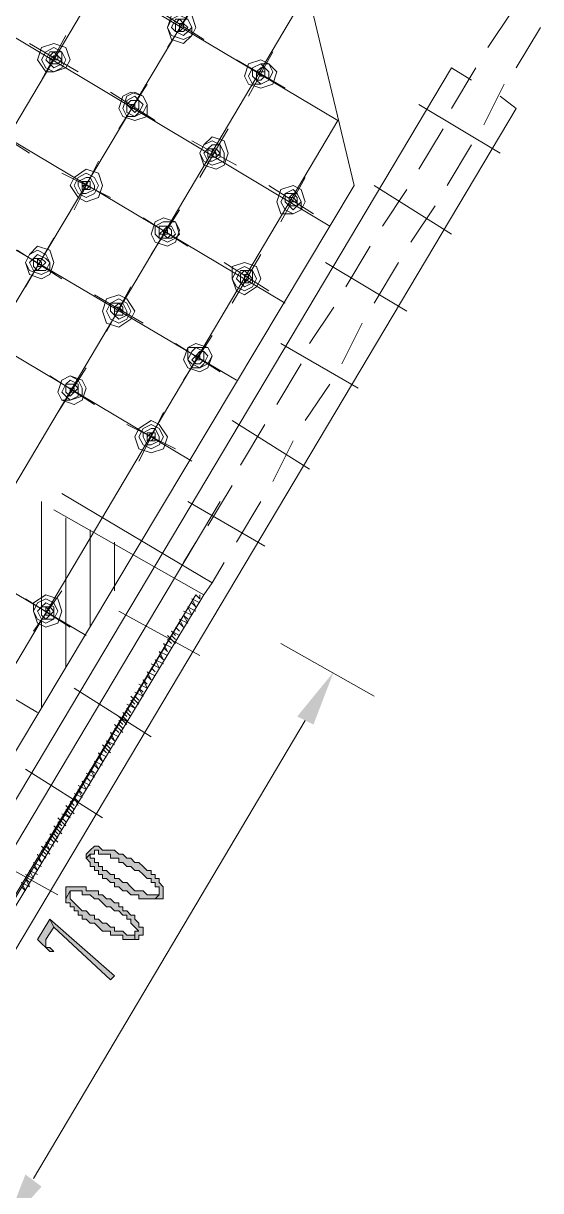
# Model space of a CAD drawing. Header units: millimetres. Extents: x 6 to 291, y 4 to 206.
# Drawn here: x 200.43 to 205.82, y 134.11 to 146.3 of the extents above; entities that cross this region are included whole.
import ezdxf

# ---------------------------------------------------------------- set-up
doc = ezdxf.new("R2010")
doc.units = ezdxf.units.MM
doc.layers.add('C00-00-00', color=7, linetype='Continuous')

msp = doc.modelspace()

# ---------------------------------------------------------------- hatches: boundary and pattern name
at = {"layer": 'C00-00-00'}
h = msp.add_hatch(color=256, dxfattribs=at)
h.dxf.hatch_style = 2
h.paths.add_polyline_path([(203.284669, 139.065001), (203.454006, 138.980333), (203.665669, 139.530671)])
h = msp.add_hatch(color=256, dxfattribs=at)
h.dxf.hatch_style = 2
h.paths.add_polyline_path([(201.12566, 137.668002), (201.083326, 137.625669), (201.083326, 137.583335), (201.12566, 137.625669), (201.167993, 137.625669), (201.167993, 137.668002), (201.210326, 137.668002), (201.210326, 137.625669), (201.294993, 137.625669), (201.337326, 137.625669), (201.337326, 137.583335), (201.37966, 137.583335), (201.421993, 137.583335), (201.421993, 137.541002), (201.464326, 137.541002), (201.50666, 137.498669), (201.548993, 137.498669), (201.591326, 137.456335), (201.63366, 137.456335), (201.675993, 137.414002), (201.718326, 137.371669), (201.76066, 137.371669), (201.76066, 137.329335), (201.802993, 137.329335), (201.802993, 137.287002), (201.845326, 137.287002), (201.845326, 137.244669), (201.845326, 137.202335), (201.802993, 137.160002), (201.845326, 137.160002), (201.88766, 137.160002), (201.88766, 137.202335), (201.88766, 137.244669), (201.88766, 137.287002), (201.845326, 137.329335), (201.845326, 137.371669), (201.802993, 137.371669), (201.802993, 137.414002), (201.76066, 137.414002), (201.76066, 137.456335), (201.718326, 137.456335), (201.675993, 137.498669), (201.63366, 137.541002), (201.591326, 137.541002), (201.548993, 137.583335), (201.50666, 137.583335), (201.464326, 137.625669), (201.421993, 137.625669), (201.37966, 137.668002), (201.337326, 137.668002), (201.25266, 137.668002), (201.210326, 137.710335), (201.167993, 137.710335)])
h = msp.add_hatch(color=256, dxfattribs=at)
h.dxf.hatch_style = 2
h.paths.add_polyline_path([(201.083333, 137.583333), (201.125667, 137.541), (201.125667, 137.498666), (201.168, 137.498666), (201.168, 137.456333), (201.210333, 137.456333), (201.210333, 137.414), (201.252667, 137.414), (201.252667, 137.371666), (201.295, 137.371666), (201.337333, 137.329333), (201.379667, 137.329333), (201.379667, 137.287), (201.422, 137.287), (201.464333, 137.244666), (201.506667, 137.244666), (201.549, 137.202333), (201.591333, 137.202333), (201.633667, 137.202333), (201.633667, 137.16), (201.676, 137.16), (201.718333, 137.16), (201.803, 137.16), (201.845333, 137.202333), (201.760667, 137.202333), (201.718333, 137.202333), (201.676, 137.244666), (201.633667, 137.244666), (201.591333, 137.244666), (201.549, 137.287), (201.506667, 137.329333), (201.464333, 137.329333), (201.422, 137.371666), (201.379667, 137.371666), (201.379667, 137.414), (201.337333, 137.414), (201.295, 137.456333), (201.252667, 137.456333), (201.252667, 137.498666), (201.210333, 137.498666), (201.210333, 137.541), (201.168, 137.541), (201.168, 137.583333), (201.125667, 137.583333), (201.125667, 137.625666)])
h = msp.add_hatch(color=256, dxfattribs=at)
h.dxf.hatch_style = 2
h.paths.add_polyline_path([(200.87167, 137.244667), (200.87167, 137.16), (200.914003, 137.244667), (200.956337, 137.244667), (200.99867, 137.244667), (201.041003, 137.244667), (201.041003, 137.202333), (201.083337, 137.202333), (201.12567, 137.202333), (201.168003, 137.16), (201.210337, 137.16), (201.25267, 137.117667), (201.295003, 137.075333), (201.337337, 137.075333), (201.37967, 137.033), (201.422003, 137.033), (201.464337, 136.990667), (201.50667, 136.990667), (201.50667, 136.948333), (201.549003, 136.948333), (201.549003, 136.906), (201.591337, 136.863667), (201.63367, 136.821333), (201.591337, 136.821333), (201.591337, 136.736667), (201.63367, 136.736667), (201.63367, 136.779), (201.676003, 136.779), (201.676003, 136.821333), (201.676003, 136.863667), (201.63367, 136.863667), (201.63367, 136.906), (201.591337, 136.948333), (201.591337, 136.990667), (201.549003, 136.990667), (201.50667, 137.033), (201.464337, 137.033), (201.464337, 137.075333), (201.422003, 137.075333), (201.422003, 137.117667), (201.37967, 137.117667), (201.337337, 137.16), (201.295003, 137.16), (201.25267, 137.202333), (201.210337, 137.202333), (201.210337, 137.244667), (201.168003, 137.244667), (201.12567, 137.244667), (201.083337, 137.244667), (201.083337, 137.287), (200.99867, 137.287), (200.914003, 137.287), (200.87167, 137.287)])
h = msp.add_hatch(color=256, dxfattribs=at)
h.dxf.hatch_style = 2
h.paths.add_polyline_path([(200.87167, 137.160006), (200.87167, 137.117673), (200.914003, 137.117673), (200.914003, 137.07534), (200.956337, 137.07534), (200.956337, 137.033006), (200.99867, 137.033006), (200.99867, 136.990673), (201.041003, 136.990673), (201.041003, 136.94834), (201.083337, 136.94834), (201.12567, 136.906006), (201.168003, 136.906006), (201.210337, 136.863673), (201.25267, 136.82134), (201.295003, 136.82134), (201.337337, 136.82134), (201.337337, 136.779006), (201.37967, 136.779006), (201.422003, 136.779006), (201.464337, 136.779006), (201.464337, 136.736673), (201.591337, 136.736673), (201.591337, 136.82134), (201.591337, 136.779006), (201.50667, 136.779006), (201.464337, 136.82134), (201.422003, 136.82134), (201.37967, 136.82134), (201.37967, 136.863673), (201.337337, 136.863673), (201.295003, 136.906006), (201.25267, 136.906006), (201.210337, 136.94834), (201.168003, 136.94834), (201.168003, 136.990673), (201.12567, 136.990673), (201.083337, 137.033006), (201.041003, 137.033006), (200.99867, 137.07534), (200.956337, 137.117673), (200.914003, 137.160006), (200.914003, 137.244673)])
h = msp.add_hatch(color=256, dxfattribs=at)
h.dxf.hatch_style = 2
h.paths.add_polyline_path([(200.702333, 136.948335), (200.575333, 136.736668), (200.702333, 136.609668), (200.744666, 136.609668), (200.702333, 136.652001), (200.659999, 136.652001), (200.659999, 136.694335), (200.659999, 136.736668), (200.744666, 136.863668)])
h = msp.add_hatch(color=256, dxfattribs=at)
h.dxf.hatch_style = 2
h.paths.add_polyline_path([(200.702333, 136.948335), (200.744659, 136.863666), (201.337339, 136.313336), (201.379665, 136.355671)])
h = msp.add_hatch(color=256, dxfattribs=at)
h.dxf.hatch_style = 2
h.paths.add_polyline_path([(200.448327, 134.281338), (200.617664, 134.154336), (200.236663, 133.731001)])

# ---------------------------------------------------------------- linework, layer by layer
at = {"layer": 'C00-00-00', "lineweight": 15}
for points in [[(203.707996, 145.288003), (197.104006, 149.225004)], [(203.623327, 144.187335), (196.214994, 148.632336)], [(201.972329, 147.997337), (195.495335, 137.075338)], [(203.157674, 143.383004), (195.706998, 147.828004)], [(202.818999, 147.531668), (196.299662, 136.609669)], [(202.649662, 142.578668), (195.199003, 146.981334)], [(203.369337, 146.600338), (197.400338, 136.525)], [(202.183993, 141.732006), (194.733333, 146.177003)], [(203.707996, 145.288003), (198.712661, 136.863666)], [(201.083333, 139.911672), (193.675, 144.314334)], [(200.575338, 139.107336), (193.167004, 143.510002)]]:
    msp.add_lwpolyline(points, dxfattribs=at)
at = {"layer": 'C00-00-00', "lineweight": 5}
for points in [[(203.877333, 144.61067), (203.242326, 147.27767)], [(202.311004, 146.134669), (201.845335, 146.431001)], [(202.226335, 146.515669), (201.930003, 146.050004)], [(205.52833, 146.431001), (205.27434, 146.050004)], [(205.824662, 146.261667), (205.570672, 145.838336)], [(200.998665, 145.796002), (200.490669, 146.092334)], [(200.87167, 146.177003), (200.617664, 145.711338)], [(203.030663, 146.00767), (202.776673, 145.542004)], [(204.89334, 145.838336), (198.797329, 135.593669)], [(203.157674, 145.626669), (202.649662, 145.923001)], [(205.105003, 145.711338), (204.89334, 145.838336)], [(205.147329, 145.838336), (204.89334, 145.415001)], [(201.802992, 145.288003), (201.337339, 145.584335)], [(201.71834, 145.669003), (201.422008, 145.203334)], [(205.443661, 145.669003), (205.231998, 145.245668)], [(204.554665, 145.457336), (205.401335, 144.949336)], [(205.401335, 145.542004), (205.570672, 145.415001)], [(205.570672, 145.415001), (199.474662, 135.170334)], [(200.490669, 144.949336), (200.025, 145.245668)], [(202.564994, 145.203334), (202.268661, 144.695334)], [(204.808671, 145.203334), (204.554665, 144.780003)], [(202.649662, 144.822337), (202.183993, 145.076335)], [(205.105003, 145.034001), (204.850997, 144.61067)], [(201.210328, 144.864668), (200.956339, 144.356668)], [(201.337339, 144.483671), (200.829328, 144.737669)], [(203.877333, 144.61067), (199.347667, 137.033004)], [(203.454006, 144.314334), (202.988337, 144.61067)], [(203.369337, 144.695334), (203.115331, 144.229669)], [(204.088996, 144.61067), (204.89334, 144.10267)], [(204.427671, 144.568336), (204.173665, 144.187335)], [(202.056998, 144.356668), (201.760666, 143.891003)], [(204.724003, 144.399002), (204.469997, 144.018002)], [(202.141667, 143.975668), (201.675997, 144.272004)], [(200.744659, 144.060336), (200.448327, 143.552337)], [(200.829328, 143.637001), (200.363674, 143.933337)], [(202.903668, 143.891003), (202.607336, 143.383004)], [(204.04667, 143.975668), (203.792664, 143.552337)], [(202.988337, 143.510002), (202.522667, 143.806334)], [(203.581001, 143.806334), (204.427671, 143.298335)], [(204.343002, 143.806334), (204.088996, 143.383004)], [(201.549003, 143.552337), (201.294997, 143.086667)], [(201.675997, 143.171336), (201.168002, 143.467668)], [(203.665669, 143.340669), (203.411663, 142.959669)], [(203.962001, 143.171336), (203.750338, 142.748001)], [(202.395672, 143.044337), (202.09934, 142.578668)], [(202.480341, 142.663336), (202.014672, 142.959669)], [(203.115331, 142.959669), (203.919659, 142.494003)], [(201.083333, 142.705671), (200.787001, 142.240001)], [(203.326995, 142.748001), (203.073005, 142.32467)], [(201.168002, 142.32467), (200.702333, 142.621002)], [(203.623327, 142.536338), (203.369337, 142.155333)], [(201.887661, 142.240001), (201.633671, 141.732006)], [(202.014672, 141.859001), (201.50666, 142.112999)], [(202.607336, 142.155333), (203.411663, 141.647337)], [(202.945994, 142.112999), (202.692004, 141.689672)], [(203.242326, 141.943669), (203.030663, 141.520334)], [(202.607336, 141.478), (202.35333, 141.054665)], [(202.480341, 141.308671), (153.839334, 59.562999)], [(200.617664, 140.165669), (200.617664, 141.308671)], [(200.829328, 141.39334), (202.395672, 140.462001)], [(202.141667, 141.308671), (202.945994, 140.843002)], [(202.903668, 141.308671), (202.649662, 140.885336)], [(200.744659, 141.224002), (202.311004, 140.335006)], [(200.87167, 139.573005), (200.87167, 141.139334)], [(201.12566, 139.996332), (201.12566, 141.012339)], [(201.379665, 140.377333), (201.379665, 140.885336)], [(202.226335, 140.885336), (202.09934, 140.673673)], [(202.522667, 140.673673), (202.395672, 140.462001)], [(202.395672, 140.462001), (202.311004, 140.335006)], [(202.226335, 140.335006), (154.09334, 59.436004)], [(202.226335, 140.335006), (199.220672, 135.339672), (199.262999, 135.297337)], [(199.262999, 135.297337), (202.311004, 140.335006)], [(200.829328, 140.377333), (200.532996, 139.954006)], [(202.268661, 140.292672), (202.226335, 140.335006)], [(202.268661, 140.292672), (202.268661, 140.335006)], [(200.913996, 139.996332), (200.448327, 140.292672)], [(202.226335, 140.165669), (202.141667, 140.208004)], [(202.183993, 140.123335), (202.141667, 140.208004)], [(202.268661, 140.250338), (202.183993, 140.292672)], [(202.226335, 140.208004), (202.183993, 140.292672)], [(202.226335, 140.208004), (202.183993, 140.250338)], [(201.422008, 140.165669), (202.268661, 139.7)], [(202.183993, 140.123335), (202.09934, 140.165669)], [(202.141667, 140.081001), (202.09934, 140.123335)], [(202.141667, 140.038666), (202.09934, 140.123335)], [(200.617664, 139.14967), (200.617664, 140.081001)], [(202.056998, 139.954006), (202.014672, 139.996332)], [(202.056998, 139.954006), (202.014672, 139.996332)], [(202.141667, 140.038666), (202.056998, 140.081001)], [(202.09934, 139.996332), (202.056998, 140.081001)], [(202.09934, 139.996332), (202.056998, 140.038666)], [(202.014672, 139.827003), (201.930003, 139.911672)], [(201.972329, 139.827003), (201.930003, 139.869337)], [(202.056998, 139.911672), (201.972329, 139.954006)], [(202.014672, 139.911672), (201.972329, 139.954006)], [(202.014672, 139.869337), (201.972329, 139.911672)], [(201.930003, 139.7), (201.845335, 139.742334)], [(201.887661, 139.657666), (201.845335, 139.742334)], [(201.972329, 139.784669), (201.887661, 139.827003)], [(201.930003, 139.742334), (201.887661, 139.827003)], [(201.930003, 139.742334), (201.887661, 139.784669)], [(203.115331, 139.827003), (204.088996, 139.276673)], [(201.845335, 139.573005), (201.760666, 139.615339)], [(201.887661, 139.615339), (201.802992, 139.657666)], [(201.845335, 139.573005), (201.802992, 139.657666)], [(201.887661, 139.657666), (201.845335, 139.7)], [(201.802992, 139.488336), (201.71834, 139.530671)], [(201.760666, 139.446002), (201.71834, 139.530671)], [(201.760666, 139.446002), (201.71834, 139.488336)], [(201.802992, 139.530671), (201.760666, 139.573005)], [(201.802992, 139.530671), (201.760666, 139.573005)], [(200.956339, 139.361333), (201.760666, 138.853338)], [(201.71834, 139.361333), (201.633671, 139.403668)], [(201.675997, 139.318999), (201.633671, 139.361333)], [(201.675997, 139.276673), (201.633671, 139.361333)], [(201.71834, 139.403668), (201.675997, 139.446002)], [(201.71834, 139.361333), (201.675997, 139.446002)], [(201.633671, 139.192004), (201.549003, 139.276673)], [(201.591329, 139.192004), (201.549003, 139.234339)], [(201.675997, 139.276673), (201.591329, 139.318999)], [(201.633671, 139.234339), (201.591329, 139.276673)], [(201.591329, 139.14967), (201.50666, 139.192004)], [(201.549003, 139.107336), (201.50666, 139.14967)], [(201.549003, 139.065001), (201.50666, 139.107336), (201.50666, 139.14967)], [(201.591329, 139.14967), (201.549003, 139.192004)], [(200.532996, 134.239004), (203.369337, 139.022667)], [(201.50666, 138.980333), (201.422008, 139.065001)], [(201.464334, 138.980333), (201.422008, 139.022667)], [(201.50666, 139.065001), (201.464334, 139.107336)], [(201.50666, 139.022667), (201.464334, 139.065001)], [(201.422008, 138.853338), (201.337339, 138.895672)], [(201.379665, 138.811004), (201.337339, 138.895672)], [(201.464334, 138.895672), (201.379665, 138.980333)], [(201.422008, 138.895672), (201.379665, 138.937999)], [(201.464334, 138.937999), (201.422008, 138.980333)], [(201.337339, 138.684001), (201.252671, 138.768669)], [(201.379665, 138.768669), (201.294997, 138.811004)], [(201.337339, 138.768669), (201.294997, 138.811004)], [(201.337339, 138.726335), (201.294997, 138.768669)], [(201.379665, 138.811004), (201.337339, 138.853338)], [(201.294997, 138.641666), (201.210328, 138.684001)], [(201.252671, 138.599332), (201.210328, 138.684001)], [(201.252671, 138.599332), (201.210328, 138.641666)], [(201.294997, 138.684001), (201.252671, 138.726335)], [(200.448327, 138.514672), (201.252671, 138.006668)], [(201.168002, 138.472337), (201.12566, 138.514672)], [(201.168002, 138.430003), (201.12566, 138.514672)], [(201.252671, 138.557006), (201.168002, 138.599332)], [(201.210328, 138.514672), (201.168002, 138.599332)], [(201.210328, 138.514672), (201.168002, 138.557006)], [(201.12566, 138.345334), (201.041007, 138.387669)], [(201.083333, 138.303), (201.041007, 138.387669)], [(201.168002, 138.430003), (201.083333, 138.472337)], [(201.12566, 138.387669), (201.083333, 138.430003)], [(201.12566, 138.387669), (201.083333, 138.430003)], [(201.041007, 138.21834), (200.956339, 138.260666)], [(201.083333, 138.303), (200.998665, 138.345334)], [(201.041007, 138.260666), (200.998665, 138.303)], [(201.041007, 138.21834), (200.998665, 138.303)], [(200.956339, 138.133671), (200.913996, 138.176005)], [(200.998665, 138.176005), (200.956339, 138.21834)], [(200.998665, 138.133671), (200.956339, 138.21834)], [(200.913996, 138.006668), (200.829328, 138.049002)], [(200.956339, 138.049002), (200.87167, 138.133671)], [(200.913996, 138.049002), (200.87167, 138.091337)], [(200.913996, 138.006668), (200.87167, 138.049002)], [(200.956339, 138.091337), (200.913996, 138.133671)], [(200.829328, 137.837339), (200.744659, 137.922)], [(200.87167, 137.922), (200.787001, 138.006668)], [(200.829328, 137.922), (200.787001, 137.964334)], [(200.829328, 137.879665), (200.787001, 137.922)], [(200.87167, 137.964334), (200.829328, 138.006668)], [(200.787001, 137.75267), (200.702333, 137.837339)], [(200.744659, 137.75267), (200.702333, 137.795005)], [(200.787001, 137.837339), (200.744659, 137.879665)], [(200.787001, 137.795005), (200.744659, 137.837339)], [(199.940331, 137.668002), (200.787001, 137.202333)], [(200.702333, 137.625668), (200.617664, 137.710336)], [(200.660006, 137.625668), (200.617664, 137.668002)], [(200.744659, 137.710336), (200.660006, 137.75267)], [(200.702333, 137.668002), (200.660006, 137.75267)], [(200.702333, 137.668002), (200.660006, 137.710336)], [(200.617664, 137.498673), (200.532996, 137.540999)], [(200.575338, 137.456338), (200.532996, 137.540999)], [(200.617664, 137.540999), (200.575338, 137.625668)], [(200.617664, 137.540999), (200.575338, 137.583333)], [(200.660006, 137.583333), (200.617664, 137.625668)], [(200.532996, 137.37167), (200.448327, 137.414004)], [(200.575338, 137.414004), (200.490669, 137.456338)], [(200.532996, 137.37167), (200.490669, 137.456338)], [(200.575338, 137.456338), (200.532996, 137.498673)], [(200.490669, 137.287001), (200.406001, 137.329336)], [(200.448327, 137.244667), (200.406001, 137.329336)], [(200.448327, 137.244667), (200.406001, 137.287001)], [(200.490669, 137.329336), (200.448327, 137.37167)], [(200.490669, 137.287001), (200.448327, 137.37167)]]:
    msp.add_lwpolyline(points, dxfattribs=at)
for points in [[(201.930003, 146.261667), (201.972337, 146.134667), (202.099337, 146.092334), (202.184003, 146.177001), (202.226337, 146.261667), (202.184003, 146.388667), (202.057003, 146.431001), (201.972337, 146.388667)], [(201.930003, 146.261667), (201.972337, 146.177001), (202.099337, 146.134667), (202.184003, 146.177001), (202.184003, 146.261667), (202.14167, 146.346334), (202.057003, 146.388667), (201.972337, 146.346334)], [(201.972329, 146.261667), (202.014663, 146.219334), (202.099329, 146.177001), (202.141663, 146.219334), (202.183996, 146.261667), (202.141663, 146.346334), (202.056996, 146.346334), (202.014663, 146.346334)], [(202.014672, 146.261667), (202.014672, 146.219334), (202.057005, 146.219334), (202.099339, 146.219334), (202.141672, 146.261667), (202.099339, 146.304001), (202.057005, 146.346334), (202.014672, 146.304001)], [(202.056998, 146.261667), (202.056998, 146.219334), (202.099331, 146.261667), (202.099331, 146.304001), (202.056998, 146.304001)], [(200.575338, 145.923001), (200.660004, 145.796001), (200.744671, 145.796001), (200.871671, 145.838334), (200.914004, 145.923001), (200.871671, 146.050001), (200.744671, 146.092334), (200.617671, 146.050001)], [(200.617664, 145.923001), (200.659997, 145.838334), (200.744664, 145.796001), (200.829331, 145.838334), (200.871664, 145.923001), (200.829331, 146.007668), (200.744664, 146.050001), (200.659997, 146.007668)], [(200.660006, 145.923001), (200.70234, 145.880668), (200.744673, 145.838334), (200.82934, 145.880668), (200.82934, 145.923001), (200.82934, 146.007668), (200.744673, 146.007668), (200.70234, 146.007668)], [(200.702333, 145.923001), (200.702333, 145.880668), (200.744666, 145.880668), (200.786999, 145.880668), (200.829333, 145.923001), (200.786999, 145.965334), (200.744666, 146.007668), (200.702333, 145.965334)], [(200.702333, 145.923001), (200.744666, 145.923001), (200.786999, 145.923001), (200.786999, 145.965334), (200.744666, 145.965334)], [(202.734331, 145.753668), (202.776664, 145.669001), (202.903664, 145.626668), (203.030664, 145.669001), (203.072997, 145.796001), (202.988331, 145.880668), (202.903664, 145.923001), (202.776664, 145.880668)], [(202.776673, 145.753668), (202.819006, 145.669001), (202.903673, 145.669001), (202.98834, 145.711334), (203.030673, 145.796001), (202.98834, 145.880668), (202.903673, 145.880668), (202.819006, 145.838334)], [(202.818999, 145.753668), (202.861333, 145.711334), (202.903666, 145.669001), (202.988333, 145.711334), (202.988333, 145.796001), (202.945999, 145.838334), (202.903666, 145.880668), (202.818999, 145.838334)], [(202.861326, 145.753668), (202.861326, 145.711334), (202.903659, 145.711334), (202.945992, 145.753668), (202.945992, 145.796001), (202.945992, 145.838334), (202.903659, 145.838334), (202.861326, 145.796001)], [(202.861326, 145.796002), (202.903659, 145.753669), (202.945992, 145.753669), (202.945992, 145.796002), (202.903659, 145.796002)], [(201.422008, 145.415001), (201.464341, 145.330335), (201.591341, 145.288001), (201.718341, 145.330335), (201.718341, 145.457335), (201.676008, 145.542001), (201.549008, 145.584335), (201.464341, 145.542001)], [(201.464334, 145.415001), (201.506667, 145.330335), (201.591334, 145.330335), (201.676001, 145.372668), (201.718334, 145.457335), (201.676001, 145.542001), (201.591334, 145.584335), (201.506667, 145.542001)], [(201.50666, 145.415001), (201.50666, 145.372668), (201.591327, 145.330335), (201.63366, 145.372668), (201.675994, 145.457335), (201.63366, 145.499668), (201.591327, 145.542001), (201.50666, 145.499668)], [(201.50666, 145.457336), (201.548994, 145.415002), (201.591327, 145.372669), (201.63366, 145.415002), (201.63366, 145.457336), (201.63366, 145.499669), (201.591327, 145.499669), (201.548994, 145.499669)], [(201.549003, 145.457336), (201.549003, 145.415002), (201.591336, 145.415002), (201.591336, 145.457336)], [(202.268661, 144.949336), (202.310995, 144.822336), (202.437995, 144.780003), (202.522661, 144.822336), (202.564995, 144.949336), (202.522661, 145.076336), (202.395661, 145.11867), (202.310995, 145.034003)], [(202.268661, 144.949336), (202.310995, 144.86467), (202.395661, 144.822336), (202.522661, 144.86467), (202.522661, 144.949336), (202.480328, 145.034003), (202.395661, 145.076336), (202.310995, 145.034003)], [(202.311004, 144.949336), (202.353337, 144.86467), (202.395671, 144.86467), (202.480337, 144.907003), (202.480337, 144.949336), (202.480337, 145.034003), (202.395671, 145.034003), (202.353337, 144.99167)], [(202.35333, 144.949336), (202.35333, 144.907003), (202.437997, 144.907003), (202.48033, 144.949336), (202.437997, 144.99167), (202.395663, 144.99167), (202.35333, 144.99167)], [(202.395672, 144.949336), (202.395672, 144.907003), (202.438006, 144.907003), (202.438006, 144.949336), (202.395672, 144.99167)], [(200.913996, 144.61067), (200.998663, 144.48367), (201.083329, 144.441337), (201.210329, 144.48367), (201.252663, 144.61067), (201.210329, 144.73767), (201.083329, 144.780003), (200.956329, 144.695337)], [(200.956339, 144.61067), (200.998672, 144.526003), (201.083339, 144.48367), (201.168005, 144.526003), (201.210339, 144.61067), (201.168005, 144.695337), (201.083339, 144.73767), (200.998672, 144.695337)], [(200.998665, 144.61067), (201.040998, 144.526003), (201.083331, 144.526003), (201.167998, 144.568337), (201.167998, 144.61067), (201.125665, 144.695337), (201.083331, 144.695337), (200.998665, 144.653003)], [(201.041007, 144.61067), (201.08334, 144.568337), (201.125674, 144.61067), (201.125674, 144.653003), (201.08334, 144.653003), (201.08334, 144.61067)], [(201.041007, 144.61067), (201.041007, 144.568337), (201.08334, 144.568337), (201.125674, 144.568337), (201.125674, 144.61067), (201.125674, 144.653003), (201.08334, 144.653003), (201.041007, 144.653003)], [(203.073005, 144.441337), (203.115339, 144.314337), (203.242339, 144.314337), (203.327005, 144.35667), (203.369339, 144.441337), (203.327005, 144.568337), (203.242339, 144.61067), (203.115339, 144.568337)], [(203.115331, 144.441337), (203.157665, 144.35667), (203.242331, 144.314337), (203.326998, 144.35667), (203.326998, 144.441337), (203.284665, 144.526004), (203.242331, 144.568337), (203.157665, 144.526004)], [(203.157674, 144.441337), (203.200007, 144.399004), (203.24234, 144.35667), (203.284674, 144.399004), (203.327007, 144.441337), (203.284674, 144.526004), (203.24234, 144.526004), (203.157674, 144.526004)], [(203.2, 144.441337), (203.2, 144.399004), (203.242333, 144.399004), (203.284667, 144.399004), (203.284667, 144.441337), (203.284667, 144.48367), (203.242333, 144.526004), (203.2, 144.48367)], [(203.2, 144.441337), (203.242333, 144.441337), (203.284667, 144.441337), (203.242333, 144.48367), (203.2, 144.48367)], [(201.760666, 144.10267), (201.802999, 144.018004), (201.929999, 143.97567), (202.014666, 144.018004), (202.056999, 144.145004), (202.014666, 144.22967), (201.887666, 144.272004), (201.802999, 144.22967)], [(201.802992, 144.10267), (201.845326, 144.060337), (201.929992, 144.018004), (202.014659, 144.060337), (202.056992, 144.10267), (202.014659, 144.22967), (201.887659, 144.22967), (201.802992, 144.187337)], [(201.845335, 144.10267), (201.845335, 144.060337), (201.930001, 144.060337), (201.972335, 144.060337), (202.014668, 144.10267), (201.972335, 144.187337), (201.930001, 144.187337), (201.845335, 144.187337)], [(201.845335, 144.10267), (201.887668, 144.10267), (201.930001, 144.060337), (201.972335, 144.10267), (201.972335, 144.145004), (201.930001, 144.187337), (201.887668, 144.145004)], [(201.887661, 144.10267), (201.929994, 144.10267), (201.929994, 144.145004), (201.887661, 144.145004)], [(200.448327, 143.806334), (200.49066, 143.679334), (200.61766, 143.637001), (200.702327, 143.679334), (200.74466, 143.806334), (200.702327, 143.933334), (200.575327, 143.975668), (200.49066, 143.891001)], [(200.448327, 143.806334), (200.49066, 143.721668), (200.61766, 143.679334), (200.702327, 143.721668), (200.702327, 143.806334), (200.659994, 143.891001), (200.575327, 143.933334), (200.49066, 143.891001)], [(200.490669, 143.806334), (200.533003, 143.721668), (200.617669, 143.721668), (200.660003, 143.721668), (200.702336, 143.806334), (200.660003, 143.848668), (200.575336, 143.891001), (200.533003, 143.848668)], [(200.532996, 143.806334), (200.532996, 143.764001), (200.575329, 143.721668), (200.617662, 143.764001), (200.659996, 143.806334), (200.617662, 143.848668), (200.575329, 143.848668), (200.532996, 143.848668)], [(200.575338, 143.806334), (200.575338, 143.764001), (200.617671, 143.764001), (200.617671, 143.806334), (200.575338, 143.848668)], [(202.607336, 143.637001), (202.649669, 143.510001), (202.734336, 143.467668), (202.861336, 143.552334), (202.903669, 143.637001), (202.861336, 143.764001), (202.734336, 143.806334), (202.607336, 143.764001)], [(202.607336, 143.637001), (202.649669, 143.552334), (202.734336, 143.510001), (202.819003, 143.552334), (202.861336, 143.637001), (202.819003, 143.721668), (202.734336, 143.764001), (202.649669, 143.721668)], [(202.649662, 143.637001), (202.691996, 143.594668), (202.734329, 143.552334), (202.818996, 143.594668), (202.818996, 143.637001), (202.818996, 143.721668), (202.734329, 143.721668), (202.691996, 143.721668)], [(202.692004, 143.637001), (202.692004, 143.594668), (202.734338, 143.594668), (202.776671, 143.594668), (202.819004, 143.637001), (202.776671, 143.679334), (202.734338, 143.721668), (202.692004, 143.679334)], [(202.734331, 143.637001), (202.734331, 143.594668), (202.776664, 143.637001), (202.776664, 143.679334), (202.734331, 143.679334)], [(201.252671, 143.298335), (201.295004, 143.171335), (201.422004, 143.129001), (201.549004, 143.213668), (201.591337, 143.298335), (201.506671, 143.425335), (201.422004, 143.467668), (201.295004, 143.425335)], [(201.294997, 143.298335), (201.33733, 143.213668), (201.421997, 143.171335), (201.506663, 143.213668), (201.548997, 143.298335), (201.506663, 143.383001), (201.421997, 143.425335), (201.33733, 143.383001)], [(201.337339, 143.298335), (201.379672, 143.256001), (201.422006, 143.213668), (201.506672, 143.256001), (201.506672, 143.298335), (201.464339, 143.383001), (201.422006, 143.383001), (201.337339, 143.383001)], [(201.379665, 143.298335), (201.379665, 143.256001), (201.421999, 143.256001), (201.464332, 143.256001), (201.464332, 143.298335), (201.464332, 143.340668), (201.421999, 143.383001), (201.379665, 143.340668)], [(201.379665, 143.298335), (201.422008, 143.298335), (201.464334, 143.298335), (201.422008, 143.340669), (201.379665, 143.340669)], [(202.09934, 142.790335), (202.141674, 142.705669), (202.268674, 142.663335), (202.35334, 142.705669), (202.395674, 142.832669), (202.35334, 142.917335), (202.22634, 142.959669), (202.141674, 142.917335)], [(202.141667, 142.790335), (202.184, 142.748002), (202.268667, 142.705669), (202.311, 142.748002), (202.353333, 142.832669), (202.311, 142.875002), (202.226333, 142.917335), (202.184, 142.875002)], [(202.141667, 142.790335), (202.184, 142.705669), (202.268667, 142.705669), (202.353333, 142.748002), (202.395667, 142.832669), (202.353333, 142.917335), (202.226333, 142.917335), (202.141667, 142.917335)], [(202.183993, 142.790335), (202.226326, 142.748002), (202.26866, 142.748002), (202.310993, 142.790335), (202.310993, 142.832669), (202.310993, 142.875002), (202.26866, 142.875002), (202.226326, 142.832669)], [(202.226335, 142.83267), (202.226335, 142.790336), (202.268669, 142.790336), (202.268669, 142.83267)], [(200.787001, 142.451669), (200.829335, 142.367002), (200.914001, 142.367002), (201.041001, 142.409336), (201.041001, 142.494002), (200.998668, 142.578669), (200.914001, 142.621002), (200.829335, 142.578669)], [(200.787001, 142.451669), (200.829335, 142.367002), (200.956335, 142.324669), (201.041001, 142.367002), (201.083335, 142.494002), (201.041001, 142.578669), (200.914001, 142.621002), (200.829335, 142.578669)], [(200.829328, 142.451669), (200.871661, 142.409336), (200.913994, 142.367002), (200.998661, 142.409336), (200.998661, 142.494002), (200.998661, 142.536336), (200.913994, 142.578669), (200.871661, 142.536336)], [(200.87167, 142.494003), (200.87167, 142.45167), (200.914003, 142.409337), (200.956337, 142.45167), (200.99867, 142.494003), (200.956337, 142.536337), (200.914003, 142.536337), (200.87167, 142.536337)], [(200.913996, 142.494003), (200.913996, 142.45167), (200.956329, 142.45167), (200.956329, 142.494003)], [(201.591329, 141.986004), (201.633662, 141.859004), (201.760662, 141.81667), (201.887662, 141.859004), (201.929996, 141.986004), (201.845329, 142.113004), (201.760662, 142.155337), (201.633662, 142.07067)], [(201.633671, 141.986004), (201.676004, 141.901337), (201.760671, 141.859004), (201.845338, 141.901337), (201.887671, 141.986004), (201.845338, 142.07067), (201.760671, 142.113004), (201.676004, 142.07067)], [(201.675997, 141.986004), (201.718331, 141.901337), (201.760664, 141.901337), (201.845331, 141.94367), (201.845331, 141.986004), (201.802997, 142.07067), (201.760664, 142.07067), (201.675997, 142.028337)], [(201.71834, 141.986004), (201.71834, 141.94367), (201.760673, 141.94367), (201.803006, 141.986004), (201.760673, 141.986004), (201.760673, 142.028337)], [(201.71834, 141.986004), (201.71834, 141.94367), (201.760673, 141.94367), (201.803006, 141.94367), (201.803006, 141.986004), (201.803006, 142.028337), (201.760673, 142.028337), (201.71834, 142.028337)], [(200.532996, 140.165669), (200.575329, 140.038669), (200.659996, 139.996336), (200.786996, 140.038669), (200.829329, 140.165669), (200.786996, 140.292669), (200.659996, 140.335002), (200.532996, 140.250336)], [(200.532996, 140.165669), (200.575329, 140.081002), (200.659996, 140.038669), (200.744662, 140.081002), (200.786996, 140.165669), (200.744662, 140.250336), (200.659996, 140.292669), (200.575329, 140.250336)], [(200.575338, 140.165669), (200.617671, 140.081002), (200.660004, 140.081002), (200.744671, 140.081002), (200.744671, 140.165669), (200.744671, 140.208002), (200.660004, 140.250336), (200.617671, 140.208002)], [(200.617664, 140.165669), (200.617664, 140.123336), (200.659997, 140.081002), (200.702331, 140.123336), (200.744664, 140.165669), (200.702331, 140.208002), (200.659997, 140.208002), (200.617664, 140.208002)], [(200.660006, 140.165669), (200.660006, 140.123336), (200.70234, 140.123336), (200.70234, 140.165669), (200.660006, 140.208002)]]:
    msp.add_lwpolyline(points, close=True, dxfattribs=at)
at = {"layer": 'C00-00-00', "lineweight": 13}
for points in [[(201.12566, 137.668002), (201.083326, 137.625669), (201.083326, 137.583335), (201.12566, 137.625669), (201.167993, 137.625669), (201.167993, 137.668002), (201.210326, 137.668002), (201.210326, 137.625669), (201.294993, 137.625669), (201.337326, 137.625669), (201.337326, 137.583335), (201.37966, 137.583335), (201.421993, 137.583335), (201.421993, 137.541002), (201.464326, 137.541002), (201.50666, 137.498669), (201.548993, 137.498669), (201.591326, 137.456335), (201.63366, 137.456335), (201.675993, 137.414002), (201.718326, 137.371669), (201.76066, 137.371669), (201.76066, 137.329335), (201.802993, 137.329335), (201.802993, 137.287002), (201.845326, 137.287002), (201.845326, 137.244669), (201.845326, 137.202335), (201.802993, 137.160002), (201.845326, 137.160002), (201.88766, 137.160002), (201.88766, 137.202335), (201.88766, 137.244669), (201.88766, 137.287002), (201.845326, 137.329335), (201.845326, 137.371669), (201.802993, 137.371669), (201.802993, 137.414002), (201.76066, 137.414002), (201.76066, 137.456335), (201.718326, 137.456335), (201.675993, 137.498669), (201.63366, 137.541002), (201.591326, 137.541002), (201.548993, 137.583335), (201.50666, 137.583335), (201.464326, 137.625669), (201.421993, 137.625669), (201.37966, 137.668002), (201.337326, 137.668002), (201.25266, 137.668002), (201.210326, 137.710335), (201.167993, 137.710335)], [(201.083333, 137.583333), (201.125667, 137.541), (201.125667, 137.498666), (201.168, 137.498666), (201.168, 137.456333), (201.210333, 137.456333), (201.210333, 137.414), (201.252667, 137.414), (201.252667, 137.371666), (201.295, 137.371666), (201.337333, 137.329333), (201.379667, 137.329333), (201.379667, 137.287), (201.422, 137.287), (201.464333, 137.244666), (201.506667, 137.244666), (201.549, 137.202333), (201.591333, 137.202333), (201.633667, 137.202333), (201.633667, 137.16), (201.676, 137.16), (201.718333, 137.16), (201.803, 137.16), (201.845333, 137.202333), (201.760667, 137.202333), (201.718333, 137.202333), (201.676, 137.244666), (201.633667, 137.244666), (201.591333, 137.244666), (201.549, 137.287), (201.506667, 137.329333), (201.464333, 137.329333), (201.422, 137.371666), (201.379667, 137.371666), (201.379667, 137.414), (201.337333, 137.414), (201.295, 137.456333), (201.252667, 137.456333), (201.252667, 137.498666), (201.210333, 137.498666), (201.210333, 137.541), (201.168, 137.541), (201.168, 137.583333), (201.125667, 137.583333), (201.125667, 137.625666)], [(200.87167, 137.244667), (200.87167, 137.16), (200.914003, 137.244667), (200.956337, 137.244667), (200.99867, 137.244667), (201.041003, 137.244667), (201.041003, 137.202333), (201.083337, 137.202333), (201.12567, 137.202333), (201.168003, 137.16), (201.210337, 137.16), (201.25267, 137.117667), (201.295003, 137.075333), (201.337337, 137.075333), (201.37967, 137.033), (201.422003, 137.033), (201.464337, 136.990667), (201.50667, 136.990667), (201.50667, 136.948333), (201.549003, 136.948333), (201.549003, 136.906), (201.591337, 136.863667), (201.63367, 136.821333), (201.591337, 136.821333), (201.591337, 136.736667), (201.63367, 136.736667), (201.63367, 136.779), (201.676003, 136.779), (201.676003, 136.821333), (201.676003, 136.863667), (201.63367, 136.863667), (201.63367, 136.906), (201.591337, 136.948333), (201.591337, 136.990667), (201.549003, 136.990667), (201.50667, 137.033), (201.464337, 137.033), (201.464337, 137.075333), (201.422003, 137.075333), (201.422003, 137.117667), (201.37967, 137.117667), (201.337337, 137.16), (201.295003, 137.16), (201.25267, 137.202333), (201.210337, 137.202333), (201.210337, 137.244667), (201.168003, 137.244667), (201.12567, 137.244667), (201.083337, 137.244667), (201.083337, 137.287), (200.99867, 137.287), (200.914003, 137.287), (200.87167, 137.287)], [(200.87167, 137.160006), (200.87167, 137.117673), (200.914003, 137.117673), (200.914003, 137.07534), (200.956337, 137.07534), (200.956337, 137.033006), (200.99867, 137.033006), (200.99867, 136.990673), (201.041003, 136.990673), (201.041003, 136.94834), (201.083337, 136.94834), (201.12567, 136.906006), (201.168003, 136.906006), (201.210337, 136.863673), (201.25267, 136.82134), (201.295003, 136.82134), (201.337337, 136.82134), (201.337337, 136.779006), (201.37967, 136.779006), (201.422003, 136.779006), (201.464337, 136.779006), (201.464337, 136.736673), (201.591337, 136.736673), (201.591337, 136.82134), (201.591337, 136.779006), (201.50667, 136.779006), (201.464337, 136.82134), (201.422003, 136.82134), (201.37967, 136.82134), (201.37967, 136.863673), (201.337337, 136.863673), (201.295003, 136.906006), (201.25267, 136.906006), (201.210337, 136.94834), (201.168003, 136.94834), (201.168003, 136.990673), (201.12567, 136.990673), (201.083337, 137.033006), (201.041003, 137.033006), (200.99867, 137.07534), (200.956337, 137.117673), (200.914003, 137.160006), (200.914003, 137.244673)], [(200.702333, 136.948335), (200.575333, 136.736668), (200.702333, 136.609668), (200.744666, 136.609668), (200.702333, 136.652001), (200.659999, 136.652001), (200.659999, 136.694335), (200.659999, 136.736668), (200.744666, 136.863668)], [(200.702333, 136.948335), (200.744659, 136.863666), (201.337339, 136.313336), (201.379665, 136.355671)]]:
    msp.add_lwpolyline(points, close=True, dxfattribs=at)

doc.saveas('drawing.dxf')
